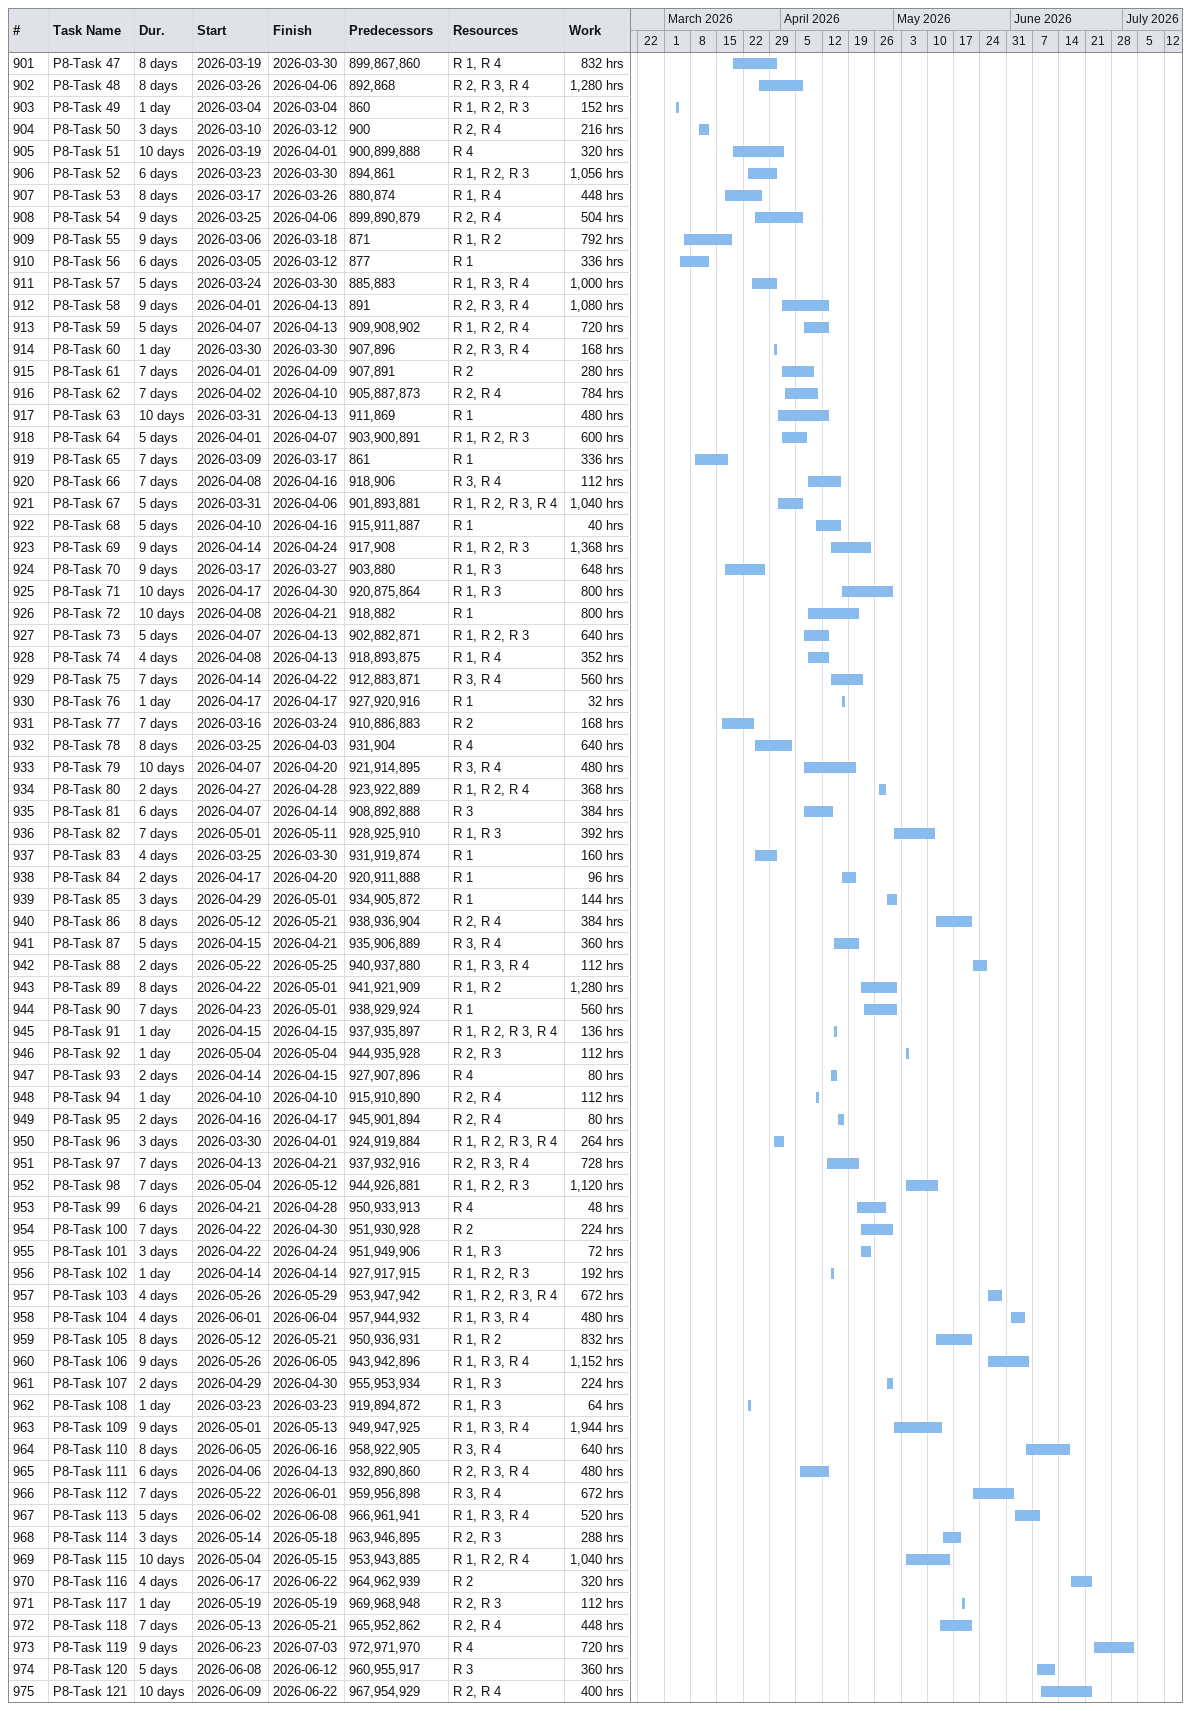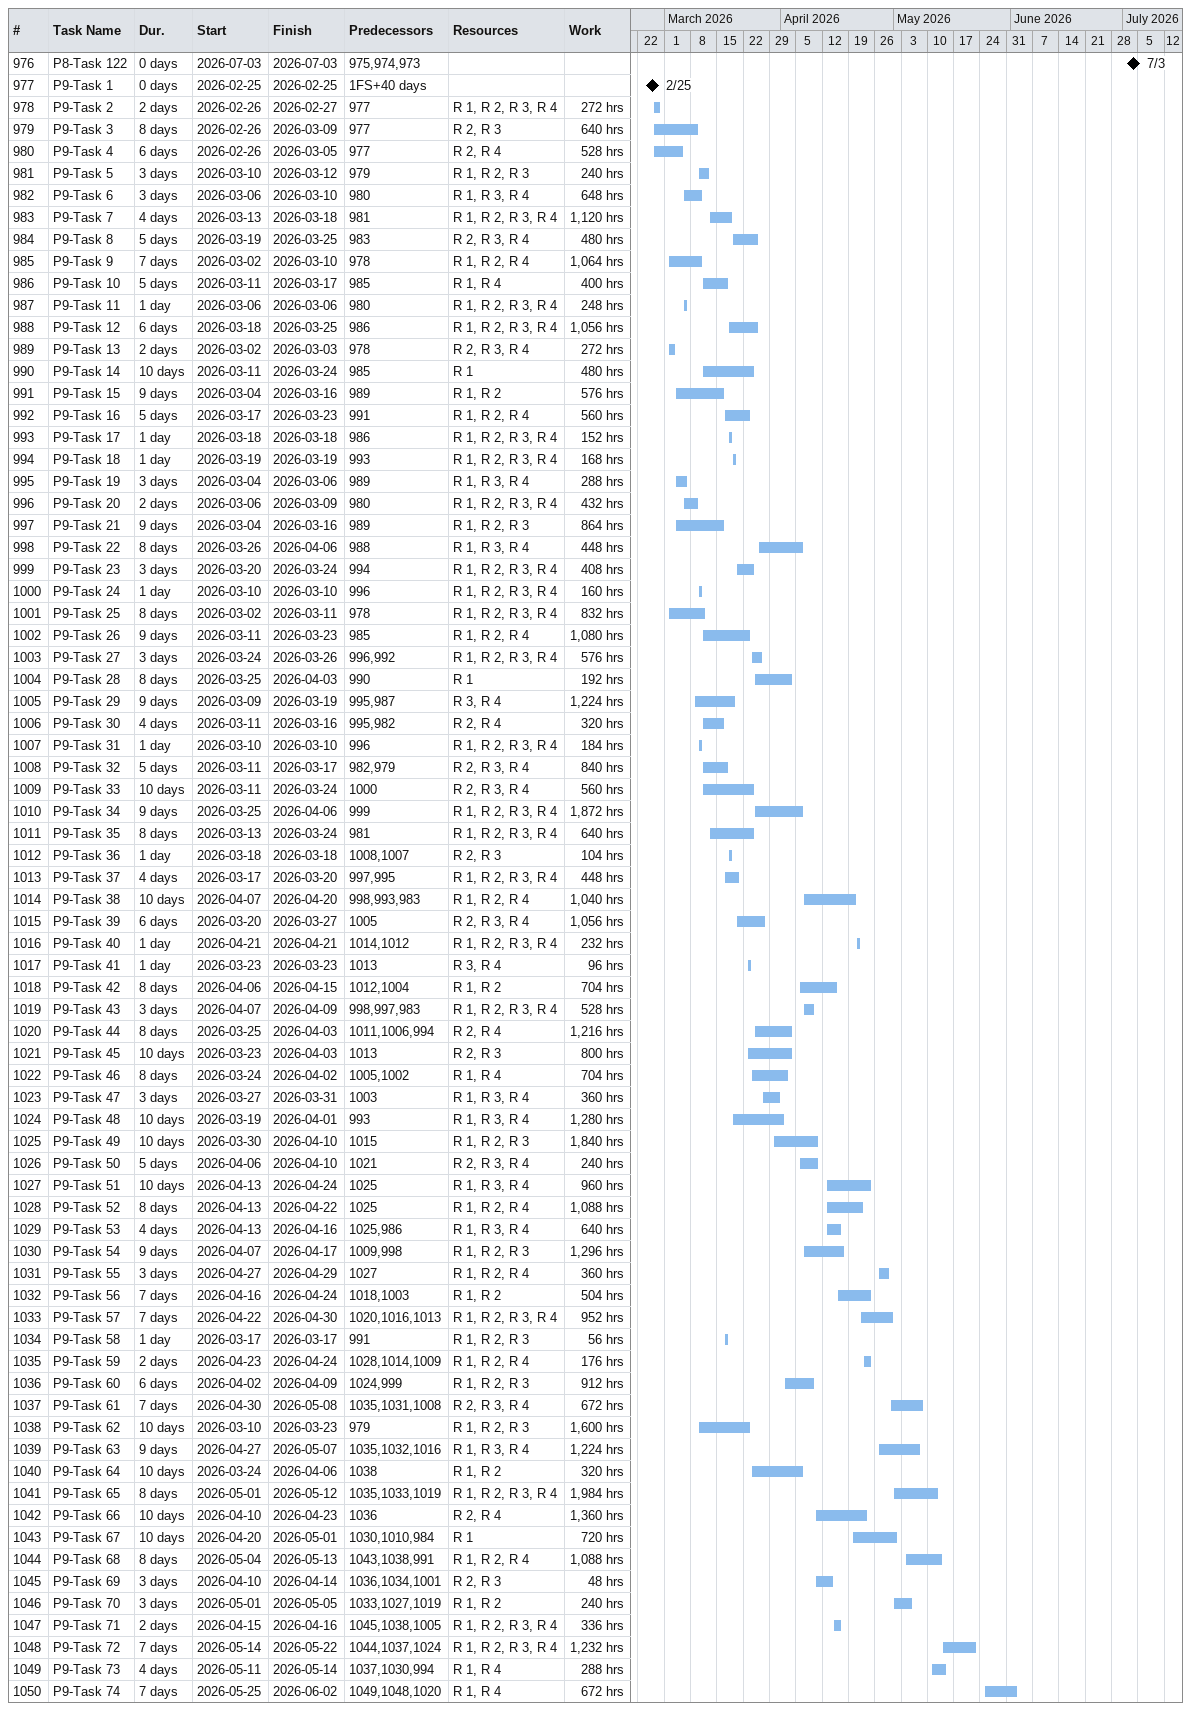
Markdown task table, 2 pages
| ID | Task | Duration | Start | Finish | Predecessors | Resources | Work (h) |
|---|---|---|---|---|---|---|---|
| 901 | P8-Task 47 | 8d | 2026-03-19 | 2026-03-30 | 899, 867, 860 | R 1, R 4 | 832 |
| 902 | P8-Task 48 | 8d | 2026-03-26 | 2026-04-06 | 892, 868 | R 2, R 3, R 4 | 1280 |
| 903 | P8-Task 49 | 1d | 2026-03-04 | 2026-03-04 | 860 | R 1, R 2, R 3 | 152 |
| 904 | P8-Task 50 | 3d | 2026-03-10 | 2026-03-12 | 900 | R 2, R 4 | 216 |
| 905 | P8-Task 51 | 10d | 2026-03-19 | 2026-04-01 | 900, 899, 888 | R 4 | 320 |
| 906 | P8-Task 52 | 6d | 2026-03-23 | 2026-03-30 | 894, 861 | R 1, R 2, R 3 | 1056 |
| 907 | P8-Task 53 | 8d | 2026-03-17 | 2026-03-26 | 880, 874 | R 1, R 4 | 448 |
| 908 | P8-Task 54 | 9d | 2026-03-25 | 2026-04-06 | 899, 890, 879 | R 2, R 4 | 504 |
| 909 | P8-Task 55 | 9d | 2026-03-06 | 2026-03-18 | 871 | R 1, R 2 | 792 |
| 910 | P8-Task 56 | 6d | 2026-03-05 | 2026-03-12 | 877 | R 1 | 336 |
| 911 | P8-Task 57 | 5d | 2026-03-24 | 2026-03-30 | 885, 883 | R 1, R 3, R 4 | 1000 |
| 912 | P8-Task 58 | 9d | 2026-04-01 | 2026-04-13 | 891 | R 2, R 3, R 4 | 1080 |
| 913 | P8-Task 59 | 5d | 2026-04-07 | 2026-04-13 | 909, 908, 902 | R 1, R 2, R 4 | 720 |
| 914 | P8-Task 60 | 1d | 2026-03-30 | 2026-03-30 | 907, 896 | R 2, R 3, R 4 | 168 |
| 915 | P8-Task 61 | 7d | 2026-04-01 | 2026-04-09 | 907, 891 | R 2 | 280 |
| 916 | P8-Task 62 | 7d | 2026-04-02 | 2026-04-10 | 905, 887, 873 | R 2, R 4 | 784 |
| 917 | P8-Task 63 | 10d | 2026-03-31 | 2026-04-13 | 911, 869 | R 1 | 480 |
| 918 | P8-Task 64 | 5d | 2026-04-01 | 2026-04-07 | 903, 900, 891 | R 1, R 2, R 3 | 600 |
| 919 | P8-Task 65 | 7d | 2026-03-09 | 2026-03-17 | 861 | R 1 | 336 |
| 920 | P8-Task 66 | 7d | 2026-04-08 | 2026-04-16 | 918, 906 | R 3, R 4 | 112 |
| 921 | P8-Task 67 | 5d | 2026-03-31 | 2026-04-06 | 901, 893, 881 | R 1, R 2, R 3, R 4 | 1040 |
| 922 | P8-Task 68 | 5d | 2026-04-10 | 2026-04-16 | 915, 911, 887 | R 1 | 40 |
| 923 | P8-Task 69 | 9d | 2026-04-14 | 2026-04-24 | 917, 908 | R 1, R 2, R 3 | 1368 |
| 924 | P8-Task 70 | 9d | 2026-03-17 | 2026-03-27 | 903, 880 | R 1, R 3 | 648 |
| 925 | P8-Task 71 | 10d | 2026-04-17 | 2026-04-30 | 920, 875, 864 | R 1, R 3 | 800 |
| 926 | P8-Task 72 | 10d | 2026-04-08 | 2026-04-21 | 918, 882 | R 1 | 800 |
| 927 | P8-Task 73 | 5d | 2026-04-07 | 2026-04-13 | 902, 882, 871 | R 1, R 2, R 3 | 640 |
| 928 | P8-Task 74 | 4d | 2026-04-08 | 2026-04-13 | 918, 893, 875 | R 1, R 4 | 352 |
| 929 | P8-Task 75 | 7d | 2026-04-14 | 2026-04-22 | 912, 883, 871 | R 3, R 4 | 560 |
| 930 | P8-Task 76 | 1d | 2026-04-17 | 2026-04-17 | 927, 920, 916 | R 1 | 32 |
| 931 | P8-Task 77 | 7d | 2026-03-16 | 2026-03-24 | 910, 886, 883 | R 2 | 168 |
| 932 | P8-Task 78 | 8d | 2026-03-25 | 2026-04-03 | 931, 904 | R 4 | 640 |
| 933 | P8-Task 79 | 10d | 2026-04-07 | 2026-04-20 | 921, 914, 895 | R 3, R 4 | 480 |
| 934 | P8-Task 80 | 2d | 2026-04-27 | 2026-04-28 | 923, 922, 889 | R 1, R 2, R 4 | 368 |
| 935 | P8-Task 81 | 6d | 2026-04-07 | 2026-04-14 | 908, 892, 888 | R 3 | 384 |
| 936 | P8-Task 82 | 7d | 2026-05-01 | 2026-05-11 | 928, 925, 910 | R 1, R 3 | 392 |
| 937 | P8-Task 83 | 4d | 2026-03-25 | 2026-03-30 | 931, 919, 874 | R 1 | 160 |
| 938 | P8-Task 84 | 2d | 2026-04-17 | 2026-04-20 | 920, 911, 888 | R 1 | 96 |
| 939 | P8-Task 85 | 3d | 2026-04-29 | 2026-05-01 | 934, 905, 872 | R 1 | 144 |
| 940 | P8-Task 86 | 8d | 2026-05-12 | 2026-05-21 | 938, 936, 904 | R 2, R 4 | 384 |
| 941 | P8-Task 87 | 5d | 2026-04-15 | 2026-04-21 | 935, 906, 889 | R 3, R 4 | 360 |
| 942 | P8-Task 88 | 2d | 2026-05-22 | 2026-05-25 | 940, 937, 880 | R 1, R 3, R 4 | 112 |
| 943 | P8-Task 89 | 8d | 2026-04-22 | 2026-05-01 | 941, 921, 909 | R 1, R 2 | 1280 |
| 944 | P8-Task 90 | 7d | 2026-04-23 | 2026-05-01 | 938, 929, 924 | R 1 | 560 |
| 945 | P8-Task 91 | 1d | 2026-04-15 | 2026-04-15 | 937, 935, 897 | R 1, R 2, R 3, R 4 | 136 |
| 946 | P8-Task 92 | 1d | 2026-05-04 | 2026-05-04 | 944, 935, 928 | R 2, R 3 | 112 |
| 947 | P8-Task 93 | 2d | 2026-04-14 | 2026-04-15 | 927, 907, 896 | R 4 | 80 |
| 948 | P8-Task 94 | 1d | 2026-04-10 | 2026-04-10 | 915, 910, 890 | R 2, R 4 | 112 |
| 949 | P8-Task 95 | 2d | 2026-04-16 | 2026-04-17 | 945, 901, 894 | R 2, R 4 | 80 |
| 950 | P8-Task 96 | 3d | 2026-03-30 | 2026-04-01 | 924, 919, 884 | R 1, R 2, R 3, R 4 | 264 |
| 951 | P8-Task 97 | 7d | 2026-04-13 | 2026-04-21 | 937, 932, 916 | R 2, R 3, R 4 | 728 |
| 952 | P8-Task 98 | 7d | 2026-05-04 | 2026-05-12 | 944, 926, 881 | R 1, R 2, R 3 | 1120 |
| 953 | P8-Task 99 | 6d | 2026-04-21 | 2026-04-28 | 950, 933, 913 | R 4 | 48 |
| 954 | P8-Task 100 | 7d | 2026-04-22 | 2026-04-30 | 951, 930, 928 | R 2 | 224 |
| 955 | P8-Task 101 | 3d | 2026-04-22 | 2026-04-24 | 951, 949, 906 | R 1, R 3 | 72 |
| 956 | P8-Task 102 | 1d | 2026-04-14 | 2026-04-14 | 927, 917, 915 | R 1, R 2, R 3 | 192 |
| 957 | P8-Task 103 | 4d | 2026-05-26 | 2026-05-29 | 953, 947, 942 | R 1, R 2, R 3, R 4 | 672 |
| 958 | P8-Task 104 | 4d | 2026-06-01 | 2026-06-04 | 957, 944, 932 | R 1, R 3, R 4 | 480 |
| 959 | P8-Task 105 | 8d | 2026-05-12 | 2026-05-21 | 950, 936, 931 | R 1, R 2 | 832 |
| 960 | P8-Task 106 | 9d | 2026-05-26 | 2026-06-05 | 943, 942, 896 | R 1, R 3, R 4 | 1152 |
| 961 | P8-Task 107 | 2d | 2026-04-29 | 2026-04-30 | 955, 953, 934 | R 1, R 3 | 224 |
| 962 | P8-Task 108 | 1d | 2026-03-23 | 2026-03-23 | 919, 894, 872 | R 1, R 3 | 64 |
| 963 | P8-Task 109 | 9d | 2026-05-01 | 2026-05-13 | 949, 947, 925 | R 1, R 3, R 4 | 1944 |
| 964 | P8-Task 110 | 8d | 2026-06-05 | 2026-06-16 | 958, 922, 905 | R 3, R 4 | 640 |
| 965 | P8-Task 111 | 6d | 2026-04-06 | 2026-04-13 | 932, 890, 860 | R 2, R 3, R 4 | 480 |
| 966 | P8-Task 112 | 7d | 2026-05-22 | 2026-06-01 | 959, 956, 898 | R 3, R 4 | 672 |
| 967 | P8-Task 113 | 5d | 2026-06-02 | 2026-06-08 | 966, 961, 941 | R 1, R 3, R 4 | 520 |
| 968 | P8-Task 114 | 3d | 2026-05-14 | 2026-05-18 | 963, 946, 895 | R 2, R 3 | 288 |
| 969 | P8-Task 115 | 10d | 2026-05-04 | 2026-05-15 | 953, 943, 885 | R 1, R 2, R 4 | 1040 |
| 970 | P8-Task 116 | 4d | 2026-06-17 | 2026-06-22 | 964, 962, 939 | R 2 | 320 |
| 971 | P8-Task 117 | 1d | 2026-05-19 | 2026-05-19 | 969, 968, 948 | R 2, R 3 | 112 |
| 972 | P8-Task 118 | 7d | 2026-05-13 | 2026-05-21 | 965, 952, 862 | R 2, R 4 | 448 |
| 973 | P8-Task 119 | 9d | 2026-06-23 | 2026-07-03 | 972, 971, 970 | R 4 | 720 |
| 974 | P8-Task 120 | 5d | 2026-06-08 | 2026-06-12 | 960, 955, 917 | R 3 | 360 |
| 975 | P8-Task 121 | 10d | 2026-06-09 | 2026-06-22 | 967, 954, 929 | R 2, R 4 | 400 |
| 976 | P8-Task 122 | 0d | 2026-07-03 | 2026-07-03 | 975, 974, 973 |  |  |
| 977 | P9-Task 1 | 0d | 2026-02-25 | 2026-02-25 | 1FS+40d |  |  |
| 978 | P9-Task 2 | 2d | 2026-02-26 | 2026-02-27 | 977 | R 1, R 2, R 3, R 4 | 272 |
| 979 | P9-Task 3 | 8d | 2026-02-26 | 2026-03-09 | 977 | R 2, R 3 | 640 |
| 980 | P9-Task 4 | 6d | 2026-02-26 | 2026-03-05 | 977 | R 2, R 4 | 528 |
| 981 | P9-Task 5 | 3d | 2026-03-10 | 2026-03-12 | 979 | R 1, R 2, R 3 | 240 |
| 982 | P9-Task 6 | 3d | 2026-03-06 | 2026-03-10 | 980 | R 1, R 3, R 4 | 648 |
| 983 | P9-Task 7 | 4d | 2026-03-13 | 2026-03-18 | 981 | R 1, R 2, R 3, R 4 | 1120 |
| 984 | P9-Task 8 | 5d | 2026-03-19 | 2026-03-25 | 983 | R 2, R 3, R 4 | 480 |
| 985 | P9-Task 9 | 7d | 2026-03-02 | 2026-03-10 | 978 | R 1, R 2, R 4 | 1064 |
| 986 | P9-Task 10 | 5d | 2026-03-11 | 2026-03-17 | 985 | R 1, R 4 | 400 |
| 987 | P9-Task 11 | 1d | 2026-03-06 | 2026-03-06 | 980 | R 1, R 2, R 3, R 4 | 248 |
| 988 | P9-Task 12 | 6d | 2026-03-18 | 2026-03-25 | 986 | R 1, R 2, R 3, R 4 | 1056 |
| 989 | P9-Task 13 | 2d | 2026-03-02 | 2026-03-03 | 978 | R 2, R 3, R 4 | 272 |
| 990 | P9-Task 14 | 10d | 2026-03-11 | 2026-03-24 | 985 | R 1 | 480 |
| 991 | P9-Task 15 | 9d | 2026-03-04 | 2026-03-16 | 989 | R 1, R 2 | 576 |
| 992 | P9-Task 16 | 5d | 2026-03-17 | 2026-03-23 | 991 | R 1, R 2, R 4 | 560 |
| 993 | P9-Task 17 | 1d | 2026-03-18 | 2026-03-18 | 986 | R 1, R 2, R 3, R 4 | 152 |
| 994 | P9-Task 18 | 1d | 2026-03-19 | 2026-03-19 | 993 | R 1, R 2, R 3, R 4 | 168 |
| 995 | P9-Task 19 | 3d | 2026-03-04 | 2026-03-06 | 989 | R 1, R 3, R 4 | 288 |
| 996 | P9-Task 20 | 2d | 2026-03-06 | 2026-03-09 | 980 | R 1, R 2, R 3, R 4 | 432 |
| 997 | P9-Task 21 | 9d | 2026-03-04 | 2026-03-16 | 989 | R 1, R 2, R 3 | 864 |
| 998 | P9-Task 22 | 8d | 2026-03-26 | 2026-04-06 | 988 | R 1, R 3, R 4 | 448 |
| 999 | P9-Task 23 | 3d | 2026-03-20 | 2026-03-24 | 994 | R 1, R 2, R 3, R 4 | 408 |
| 1000 | P9-Task 24 | 1d | 2026-03-10 | 2026-03-10 | 996 | R 1, R 2, R 3, R 4 | 160 |
| 1001 | P9-Task 25 | 8d | 2026-03-02 | 2026-03-11 | 978 | R 1, R 2, R 3, R 4 | 832 |
| 1002 | P9-Task 26 | 9d | 2026-03-11 | 2026-03-23 | 985 | R 1, R 2, R 4 | 1080 |
| 1003 | P9-Task 27 | 3d | 2026-03-24 | 2026-03-26 | 996, 992 | R 1, R 2, R 3, R 4 | 576 |
| 1004 | P9-Task 28 | 8d | 2026-03-25 | 2026-04-03 | 990 | R 1 | 192 |
| 1005 | P9-Task 29 | 9d | 2026-03-09 | 2026-03-19 | 995, 987 | R 3, R 4 | 1224 |
| 1006 | P9-Task 30 | 4d | 2026-03-11 | 2026-03-16 | 995, 982 | R 2, R 4 | 320 |
| 1007 | P9-Task 31 | 1d | 2026-03-10 | 2026-03-10 | 996 | R 1, R 2, R 3, R 4 | 184 |
| 1008 | P9-Task 32 | 5d | 2026-03-11 | 2026-03-17 | 982, 979 | R 2, R 3, R 4 | 840 |
| 1009 | P9-Task 33 | 10d | 2026-03-11 | 2026-03-24 | 1000 | R 2, R 3, R 4 | 560 |
| 1010 | P9-Task 34 | 9d | 2026-03-25 | 2026-04-06 | 999 | R 1, R 2, R 3, R 4 | 1872 |
| 1011 | P9-Task 35 | 8d | 2026-03-13 | 2026-03-24 | 981 | R 1, R 2, R 3, R 4 | 640 |
| 1012 | P9-Task 36 | 1d | 2026-03-18 | 2026-03-18 | 1008, 1007 | R 2, R 3 | 104 |
| 1013 | P9-Task 37 | 4d | 2026-03-17 | 2026-03-20 | 997, 995 | R 1, R 2, R 3, R 4 | 448 |
| 1014 | P9-Task 38 | 10d | 2026-04-07 | 2026-04-20 | 998, 993, 983 | R 1, R 2, R 4 | 1040 |
| 1015 | P9-Task 39 | 6d | 2026-03-20 | 2026-03-27 | 1005 | R 2, R 3, R 4 | 1056 |
| 1016 | P9-Task 40 | 1d | 2026-04-21 | 2026-04-21 | 1014, 1012 | R 1, R 2, R 3, R 4 | 232 |
| 1017 | P9-Task 41 | 1d | 2026-03-23 | 2026-03-23 | 1013 | R 3, R 4 | 96 |
| 1018 | P9-Task 42 | 8d | 2026-04-06 | 2026-04-15 | 1012, 1004 | R 1, R 2 | 704 |
| 1019 | P9-Task 43 | 3d | 2026-04-07 | 2026-04-09 | 998, 997, 983 | R 1, R 2, R 3, R 4 | 528 |
| 1020 | P9-Task 44 | 8d | 2026-03-25 | 2026-04-03 | 1011, 1006, 994 | R 2, R 4 | 1216 |
| 1021 | P9-Task 45 | 10d | 2026-03-23 | 2026-04-03 | 1013 | R 2, R 3 | 800 |
| 1022 | P9-Task 46 | 8d | 2026-03-24 | 2026-04-02 | 1005, 1002 | R 1, R 4 | 704 |
| 1023 | P9-Task 47 | 3d | 2026-03-27 | 2026-03-31 | 1003 | R 1, R 3, R 4 | 360 |
| 1024 | P9-Task 48 | 10d | 2026-03-19 | 2026-04-01 | 993 | R 1, R 3, R 4 | 1280 |
| 1025 | P9-Task 49 | 10d | 2026-03-30 | 2026-04-10 | 1015 | R 1, R 2, R 3 | 1840 |
| 1026 | P9-Task 50 | 5d | 2026-04-06 | 2026-04-10 | 1021 | R 2, R 3, R 4 | 240 |
| 1027 | P9-Task 51 | 10d | 2026-04-13 | 2026-04-24 | 1025 | R 1, R 3, R 4 | 960 |
| 1028 | P9-Task 52 | 8d | 2026-04-13 | 2026-04-22 | 1025 | R 1, R 2, R 4 | 1088 |
| 1029 | P9-Task 53 | 4d | 2026-04-13 | 2026-04-16 | 1025, 986 | R 1, R 3, R 4 | 640 |
| 1030 | P9-Task 54 | 9d | 2026-04-07 | 2026-04-17 | 1009, 998 | R 1, R 2, R 3 | 1296 |
| 1031 | P9-Task 55 | 3d | 2026-04-27 | 2026-04-29 | 1027 | R 1, R 2, R 4 | 360 |
| 1032 | P9-Task 56 | 7d | 2026-04-16 | 2026-04-24 | 1018, 1003 | R 1, R 2 | 504 |
| 1033 | P9-Task 57 | 7d | 2026-04-22 | 2026-04-30 | 1020, 1016, 1013 | R 1, R 2, R 3, R 4 | 952 |
| 1034 | P9-Task 58 | 1d | 2026-03-17 | 2026-03-17 | 991 | R 1, R 2, R 3 | 56 |
| 1035 | P9-Task 59 | 2d | 2026-04-23 | 2026-04-24 | 1028, 1014, 1009 | R 1, R 2, R 4 | 176 |
| 1036 | P9-Task 60 | 6d | 2026-04-02 | 2026-04-09 | 1024, 999 | R 1, R 2, R 3 | 912 |
| 1037 | P9-Task 61 | 7d | 2026-04-30 | 2026-05-08 | 1035, 1031, 1008 | R 2, R 3, R 4 | 672 |
| 1038 | P9-Task 62 | 10d | 2026-03-10 | 2026-03-23 | 979 | R 1, R 2, R 3 | 1600 |
| 1039 | P9-Task 63 | 9d | 2026-04-27 | 2026-05-07 | 1035, 1032, 1016 | R 1, R 3, R 4 | 1224 |
| 1040 | P9-Task 64 | 10d | 2026-03-24 | 2026-04-06 | 1038 | R 1, R 2 | 320 |
| 1041 | P9-Task 65 | 8d | 2026-05-01 | 2026-05-12 | 1035, 1033, 1019 | R 1, R 2, R 3, R 4 | 1984 |
| 1042 | P9-Task 66 | 10d | 2026-04-10 | 2026-04-23 | 1036 | R 2, R 4 | 1360 |
| 1043 | P9-Task 67 | 10d | 2026-04-20 | 2026-05-01 | 1030, 1010, 984 | R 1 | 720 |
| 1044 | P9-Task 68 | 8d | 2026-05-04 | 2026-05-13 | 1043, 1038, 991 | R 1, R 2, R 4 | 1088 |
| 1045 | P9-Task 69 | 3d | 2026-04-10 | 2026-04-14 | 1036, 1034, 1001 | R 2, R 3 | 48 |
| 1046 | P9-Task 70 | 3d | 2026-05-01 | 2026-05-05 | 1033, 1027, 1019 | R 1, R 2 | 240 |
| 1047 | P9-Task 71 | 2d | 2026-04-15 | 2026-04-16 | 1045, 1038, 1005 | R 1, R 2, R 3, R 4 | 336 |
| 1048 | P9-Task 72 | 7d | 2026-05-14 | 2026-05-22 | 1044, 1037, 1024 | R 1, R 2, R 3, R 4 | 1232 |
| 1049 | P9-Task 73 | 4d | 2026-05-11 | 2026-05-14 | 1037, 1030, 994 | R 1, R 4 | 288 |
| 1050 | P9-Task 74 | 7d | 2026-05-25 | 2026-06-02 | 1049, 1048, 1020 | R 1, R 4 | 672 |
